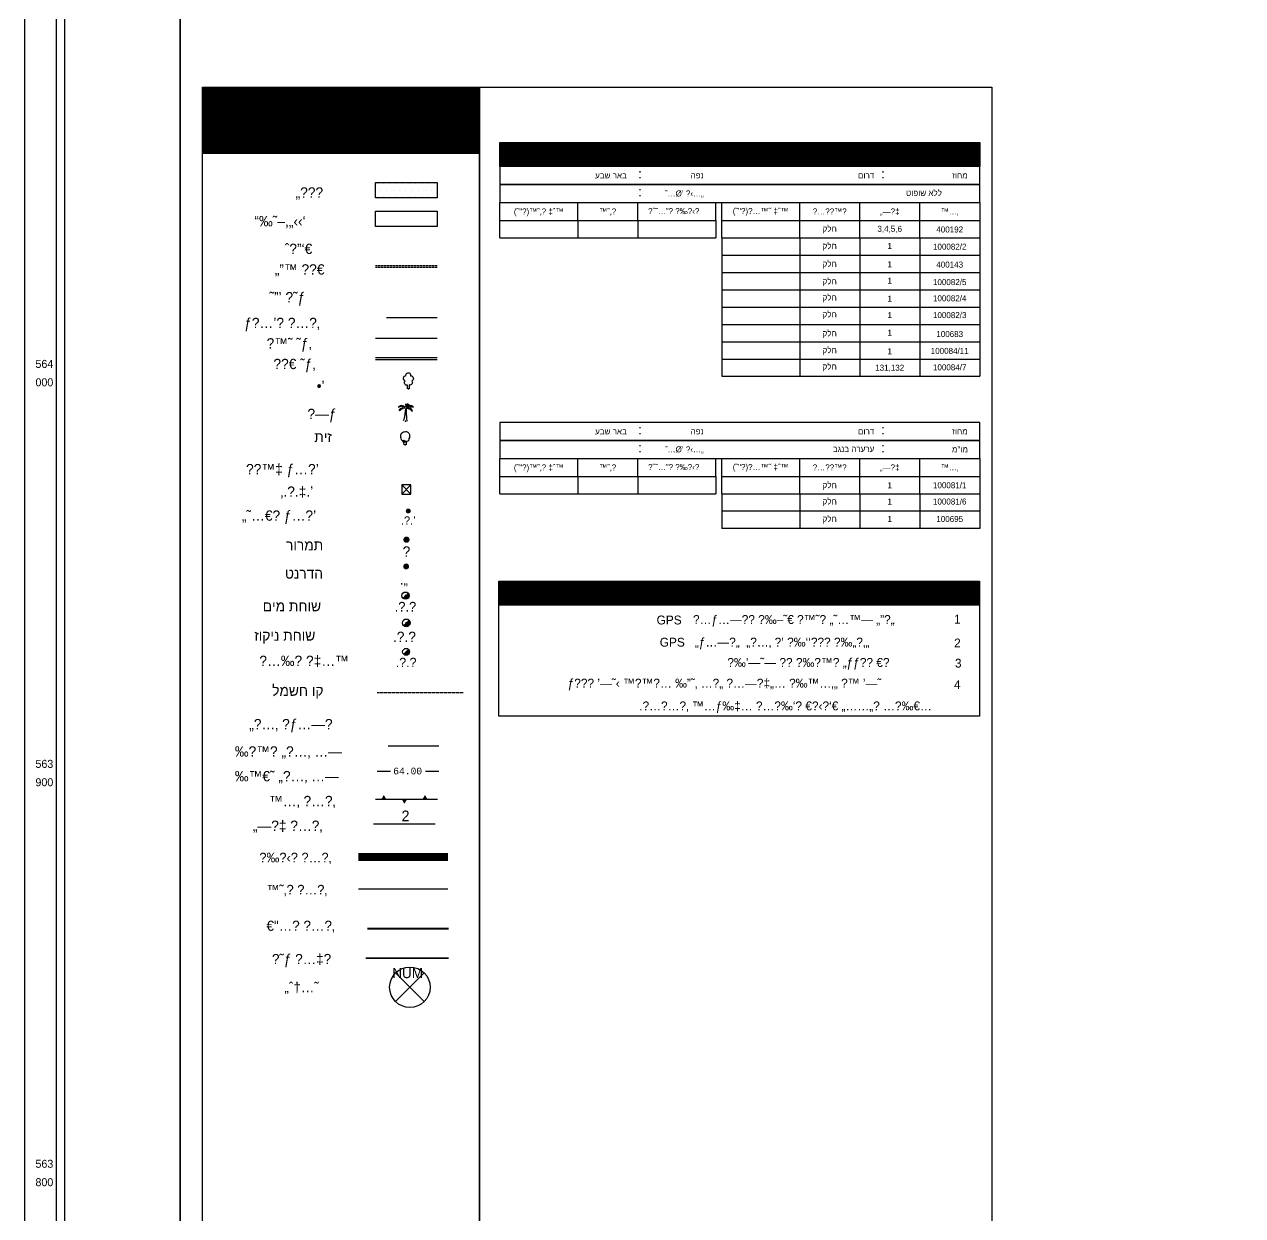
# Model space of a CAD drawing. Header units: metres. Extents: x 196582 to 208442, y 561446 to 572119.
# Drawn here: x 196581.8 to 196886.4, y 563789.6 to 564087.5 of the extents above; entities that cross this region are included whole.
import ezdxf
from ezdxf.enums import TextEntityAlignment as Align

# ---------------------------------------------------------------- set-up
doc = ezdxf.new("R2010")
doc.units = ezdxf.units.M
doc.header["$MEASUREMENT"] = 0
for name, pattern in [('DASHED', [19.049999999999997, 12.7, -6.35]), ('HIDDEN', [0.375, 0.25, -0.125]), ('Mitham', [7, 4, -3]), ('YDD', [1.375, 1, -0.125, 0, -0.125, 0, -0.125])]:
    doc.linetypes.add(name, pattern=pattern)
for name, color, linetype in [('C1601', 6, 'Continuous'), ('C1602', 130, 'Continuous'), ('C1603', 130, 'Continuous'), ('C1604', 3, 'Continuous'), ('C1801_194-02-11-D_2005', 150, 'Mitham'), ('C1802_194-02-11-D_2005', 160, 'Continuous'), ('FRAMEM_BORDER', 251, 'Continuous'), ('FRAMEM_NAME', 251, 'Continuous'), ('M1200', 7, 'Continuous'), ('M1202', 7, 'Continuous'), ('M1280', 7, 'Continuous'), ('M1300', 7, 'Continuous'), ('M1506', 21, 'DASHED'), ('M1507', 36, 'Continuous'), ('M2200', 254, 'Continuous'), ('M2207', 7, 'Continuous'), ('M2404', 254, 'HIDDEN'), ('M2420', 10, 'Mitham'), ('M2442', 7, 'Continuous'), ('M2602', 7, 'Continuous'), ('M2603', 7, 'FENCELINE3'), ('M2801', 90, 'Continuous'), ('M2803', 90, 'DASHED'), ('M4402', 30, 'Continuous'), ('M4611', 170, 'Continuous'), ('M4616', 170, 'Continuous'), ('M4804', 80, 'Continuous'), ('M4902', 242, 'Continuous'), ('M6051', 12, 'YDD'), ('M6351', 12, 'Continuous'), ('rozeta', 240, 'Continuous')]:
    doc.layers.add(name, color=color, linetype=linetype)
doc.styles.add('FRAMEM_1', font='txt', dxfattribs={"width": 0.8})
doc.styles.add('HEBTEXT', font='HEBTXT.SHX')
doc.styles.add('hebtxt', font='hebtxt')
doc.styles.add('MONOTXT', font='monotxt')
doc.styles.get("Standard").update_dxf_attribs({"font": 'arial.ttf'})
doc.styles.add('TRHEBTXT', font='simpheb')
doc.linetypes.add('FENCELINE3', pattern='A,0.2,-0.1,["X",Standard,S=0.1,R=0,X=-0.1,Y=-0.05],0.1', length=0.4)
picture_1 = doc.add_image_def('image1.ecw', size_in_pixel=(118525, 46520))

# ---------------------------------------------------------------- blocks, each defined once
blk = doc.blocks.new('FRAMEM_BORDER')
at = {"layer": 'FRAMEM_BORDER'}
blk.add_lwpolyline([(0, 0), (0, 1), (1, 1), (1, 0)], close=True, dxfattribs=at)
at = {"layer": 'FRAMEM_NAME', "style": 'FRAMEM_1', "width": 0.8}
blk.add_attdef('NUMBER', text='', height=0.2, dxfattribs=at).set_placement((0.5, 0.5), align=Align.MIDDLE)
blk = doc.blocks.new('ANOT0')
at = {"style": 'TRHEBTXT', "flags": 8}
blk.add_attdef('TEXT', text='', height=1.6, dxfattribs=at).set_placement((0, -1.155555555555556), align=Align.TOP_CENTER)
blk = doc.blocks.new('AREA_TBL_ROW')
at = {"color": 14}
for points in [[(-40, -1.444885549251921), (-40, 0)], [(-40, 0), (-33.5, 0), (-28.5, 0), (-22, 0)], [(-33.5, 0), (-33.5, -1.444885549251921)], [(-28.5, 0), (-28.5, -1.444885549251921)], [(-22, 0), (-22, -1.444885549251921)], [(-21.5, -1.444885549251921), (-21.5, 0)], [(-21.5, 0), (-15, 0), (-10, 0), (-5, 0), (0, 0)], [(-15, -1.444885549251921), (-15, 0)], [(-10, -1.444885549251921), (-10, 0)], [(-5, -1.444885549251921), (-5, 0.0551144507480785)], [(0, 0), (0, -1.444885549251921)], [(-40, -1.444885549251921), (-33.5, -1.444885549251921), (-28.5, -1.444885549251921), (-22, -1.444885549251921)], [(-21.5, -1.444885549251921), (-15, -1.444885549251921), (-10, -1.444885549251921), (-5, -1.444885549251921), (0, -1.444885549251921)]]:
    blk.add_lwpolyline(points, dxfattribs=at)
at = {"color": 14, "style": 'HEBTEXT'}
for tag, p in [('AREA', (-36.75, -0.9448855492519214)), ('MIGRASH', (-31, -0.9448855492519214)), ('FILE', (-25.25, -0.9448855492519214)), ('LEGAL_AREA', (-18.25, -1)), ('FULL', (-12.5, -1)), ('PARCEL', (-7.5, -1)), ('GUSH', (-2.5, -1))]:
    blk.add_attdef(tag, text='', height=0.5, dxfattribs=at).set_placement(p, align=Align.CENTER)
blk = doc.blocks.new('TRP0269')
for p, q in [((-0.4654440219626292, -0.5361547000812842, 3001), (0.536154700081284, 0.4654440219626292, 3001)), ((-0.3583646818499446, -0.6129231230771017, 3001), (0.6129231230771018, 0.3583646818499447, 3001)), ((-0.242895437342174, -0.6671595060541025, 3001), (0.6671595060541025, 0.2428954373421739, 3001)), ((-0.1319463905645038, -0.6976318155137418, 3001), (0.6976318155137418, 0.1319463905645039, 3001)), ((0.0716109890544246, -0.7063794067260505, 3001), (0.7063794067260505, -0.0716109890544243, 3001))]:
    blk.add_line(p, q)
at = {"linetype": 'Continuous'}
blk.add_circle((0, 0, 3000), 0.75, dxfattribs=at)
blk.add_point((0, 0))
at = {"style": 'TRHEBTXT', "flags": 8}
blk.add_attdef('NAME', text='', height=1.8, dxfattribs=at).set_placement((0, 2.1), align=Align.BOTTOM_CENTER)
blk.add_attdef('HIGHTM', text='', height=1.6, dxfattribs=at).set_placement((-1.5, 0), align=Align.RIGHT)
blk.add_attdef('HIGHTC', (1.5, 0), '', height=1.6, dxfattribs=at)
blk.add_attdef('MARK', text='', height=2, dxfattribs=at).set_placement((0, -1.3), align=Align.TOP_CENTER)
blk = doc.blocks.new('TRP0188')
at = {"linetype": 'Continuous', "const_width": 0.5}
blk.add_lwpolyline([(-0.35, 0, 1), (0.35, 0, 1)], format="xyb", close=True, dxfattribs=at)
blk.add_point((0, 0))
at = {"style": 'TRHEBTXT', "flags": 8}
blk.add_attdef('NAME', text='', height=1.8, dxfattribs=at).set_placement((0, 2.1), align=Align.BOTTOM_CENTER)
blk.add_attdef('HIGHTM', text='', height=1.6, dxfattribs=at).set_placement((-1, 0), align=Align.RIGHT)
blk.add_attdef('HIGHTC', (1, 0), '', height=1.6, dxfattribs=at)
blk.add_attdef('MARK', text='', height=2, dxfattribs=at).set_placement((0, -1.3), align=Align.TOP_CENTER)
blk = doc.blocks.new('*X79')
at = {"color": 0}
for p, q in [((142637.5, 177337.5), (142637.5, 177337.5)), ((142638.75, 177337.5), (142638.75, 177337.5)), ((142640, 177337.5), (142640, 177337.5)), ((142641.25, 177337.5), (142641.25, 177337.5)), ((142642.5, 177337.5), (142642.5, 177337.5)), ((142643.75, 177337.5), (142643.75, 177337.5)), ((142645, 177337.5), (142645, 177337.5)), ((142646.25, 177337.5), (142646.25, 177337.5)), ((142647.5, 177337.5), (142647.5, 177337.5)), ((142648.75, 177337.5), (142648.75, 177337.5)), ((142637.5, 177335), (142637.5, 177335)), ((142638.125, 177336.25), (142638.125, 177336.25)), ((142638.75, 177335), (142638.75, 177335)), ((142639.375, 177336.25), (142639.375, 177336.25)), ((142640, 177335), (142640, 177335)), ((142640.625, 177336.25), (142640.625, 177336.25)), ((142641.25, 177335), (142641.25, 177335)), ((142641.875, 177336.25), (142641.875, 177336.25)), ((142642.5, 177335), (142642.5, 177335)), ((142643.125, 177336.25), (142643.125, 177336.25)), ((142643.75, 177335), (142643.75, 177335)), ((142644.375, 177336.25), (142644.375, 177336.25)), ((142645, 177335), (142645, 177335)), ((142645.625, 177336.25), (142645.625, 177336.25)), ((142646.25, 177335), (142646.25, 177335)), ((142646.875, 177336.25), (142646.875, 177336.25)), ((142647.5, 177335), (142647.5, 177335)), ((142648.125, 177336.25), (142648.125, 177336.25)), ((142648.75, 177335), (142648.75, 177335))]:
    blk.add_line(p, q, dxfattribs=at)
blk = doc.blocks.new('TRP0259')
at = {"linetype": 'Continuous', "const_width": 0.5}
blk.add_lwpolyline([(-0.35, 0, 1), (0.35, 0, 1)], format="xyb", close=True, dxfattribs=at)
blk.add_point((0, 0))
at = {"style": 'TRHEBTXT', "flags": 8}
blk.add_attdef('NAME', text='', height=1.8, dxfattribs=at).set_placement((0, 2.1), align=Align.BOTTOM_CENTER)
blk.add_attdef('HIGHTM', text='', height=1.6, dxfattribs=at).set_placement((-1, 0), align=Align.RIGHT)
blk.add_attdef('HIGHTC', (1, 0), '', height=1.6, dxfattribs=at)
blk.add_attdef('MARK', text='', height=2, dxfattribs=at).set_placement((0, -1.3), align=Align.TOP_CENTER)
blk = doc.blocks.new('TRP0267')
for p, q in [((-0.4654440219626292, -0.5361547000812842, 3001), (0.536154700081284, 0.4654440219626292, 3001)), ((-0.3583646818499446, -0.6129231230771017, 3001), (0.6129231230771018, 0.3583646818499447, 3001)), ((-0.242895437342174, -0.6671595060541025, 3001), (0.6671595060541025, 0.2428954373421739, 3001)), ((-0.1319463905645038, -0.6976318155137418, 3001), (0.6976318155137418, 0.1319463905645039, 3001)), ((0.0716109890544246, -0.7063794067260505, 3001), (0.7063794067260505, -0.0716109890544243, 3001))]:
    blk.add_line(p, q)
at = {"linetype": 'Continuous'}
blk.add_circle((0, 0, 3000), 0.75, dxfattribs=at)
blk.add_point((0, 0))
at = {"style": 'TRHEBTXT', "flags": 8}
blk.add_attdef('NAME', text='', height=1.8, dxfattribs=at).set_placement((0, 2.1), align=Align.BOTTOM_CENTER)
blk.add_attdef('HIGHTM', text='', height=1.6, dxfattribs=at).set_placement((-1.5, 0), align=Align.RIGHT)
blk.add_attdef('HIGHTC', (1.5, 0), '', height=1.6, dxfattribs=at)
blk.add_attdef('MARK', text='', height=2, dxfattribs=at).set_placement((0, -1.3), align=Align.TOP_CENTER)
blk = doc.blocks.new('TRP0266')
for p, q in [((-0.4654440219626292, -0.5361547000812841, 3001), (0.536154700081284, 0.4654440219626291, 3001)), ((-0.3583646818499446, -0.6129231230771016, 3001), (0.6129231230771017, 0.3583646818499447, 3001)), ((-0.242895437342174, -0.6671595060541025, 3001), (0.6671595060541025, 0.2428954373421739, 3001)), ((-0.1319463905645038, -0.6976318155137418, 3001), (0.6976318155137418, 0.1319463905645039, 3001)), ((0.07161098905442459, -0.7063794067260505, 3001), (0.7063794067260505, -0.07161098905442434, 3001))]:
    blk.add_line(p, q)
at = {"linetype": 'Continuous'}
blk.add_circle((0, 0, 3000), 0.75, dxfattribs=at)
blk.add_point((0, 0))
at = {"style": 'TRHEBTXT', "flags": 8}
blk.add_attdef('NAME', text='', height=1.8, dxfattribs=at).set_placement((0, 2.1), align=Align.BOTTOM_CENTER)
blk.add_attdef('HIGHTM', text='', height=1.6, dxfattribs=at).set_placement((-1.5, 0), align=Align.RIGHT)
blk.add_attdef('HIGHTC', (1.5, 0), '', height=1.6, dxfattribs=at)
blk.add_attdef('MARK', text='', height=2, dxfattribs=at).set_placement((0, -1.3), align=Align.TOP_CENTER)
blk = doc.blocks.new('TRP0670')
at = {"flags": 128}
blk.add_lwpolyline([(-0.2420526246355869, -0.008575940346021577), (-0.2400209211844768, 0.9072266378273666, -0.744780229409442), (-0.8382503649832953, 1.898242709143448, -0.7759366677824537), (-0.5909032271288757, 3.230278154924431, -1.357515546727735), (0.4809344905629198, 3.17534887927541, -0.8172997948839085), (0.8107306743688126, 1.898242709143448, -0.7723233387562974), (0.1665382214105245, 0.9523696934769758), (0.1923627695714417, -0.02428272182846042)], format="xyb", dxfattribs=at)
blk.add_point((0, 0))
at = {"style": 'TRHEBTXT', "flags": 8}
blk.add_attdef('NAME', text='', height=1.8, dxfattribs=at).set_placement((0, 4.1), align=Align.BOTTOM_CENTER)
blk.add_attdef('HIGHTM', text='', height=1.6, dxfattribs=at).set_placement((-1.5, 0), align=Align.RIGHT)
blk.add_attdef('HIGHTC', (1.5, 0), '', height=1.6, dxfattribs=at)
blk.add_attdef('MARK', text='', height=2, dxfattribs=at).set_placement((0, -1.3), align=Align.TOP_CENTER)
blk = doc.blocks.new('TRP0671')
at = {"flags": 128}
for points in [[(-0.2100293245403861, 3.377558440447558), (-0.7944546877145058, 3.537693470625541), (-0.7424438487938119, 3.457727498135441), (-1.164360754556355, 3.602796552943317), (-1.151514618704596, 3.530218546623885), (-1.536293429421335, 3.474966952369783), (-1.436344418365024, 3.409342477407236), (-1.873384460374666, 3.349918746204423), (-1.50832415732242, 3.606881732061012), (-1.560460192429247, 3.644778649831721), (-1.236591581818999, 3.716197526028878), (-1.258085070559844, 3.809114298842374), (-0.7910288444648756, 3.713213218552326), (-0.7502134365141444, 3.772549991924137), (-0.176462258310778, 3.439822042005531)], [(-0.1431447893241398, 3.146437572858389), (-0.7404860626414518, 3.044557073237755), (-0.6595511851146227, 2.99406717601822), (-1.103244767495539, 2.94721729890945), (-1.06092707039673, 2.88686994834724), (-1.386296476058646, 2.67416775817648), (-1.267977135480947, 2.656936676651938), (-1.63894707201186, 2.418364917342302), (-1.416702424809785, 2.805542289815108), (-1.479970129007711, 2.817852453855437), (-1.21663626813347, 3.01946299557622), (-1.275387238914305, 3.094588358541316), (-0.8115653045127544, 3.205077039875107), (-0.799653556165083, 3.276104220951524), (-0.1390391845417014, 3.217053775132399)], [(-0.1449457089416342, 2.996132750280282), (-0.2856439229104524, 1.097976665777608), (-0.4185257630645083, 0.3402766819046832), (-0.5514070223346437, 0.03563423842736313)], [(0.03719450540359048, 3.497332218210929), (0.0787399031149505, 3.819094050946191), (0.151444494330832, 3.73605875282577), (0.3176260851763288, 4.057820585561032), (0.3280128702670879, 3.922888488708438), (0.7330806431739347, 3.922888488708438), (0.4111036656898364, 4.088959084949281), (0.3799444721853149, 4.265409040936561), (0.05796749470121654, 3.974785287440611), (-0.1186008812350394, 4.078579725202857), (-0.06666927931681244, 3.507711577957366)], [(0.0817343596410467, 3.152359256541416), (0.6836096654738526, 3.082057412753699), (0.6054441846746954, 3.027377967502716), (1.050988528909215, 3.003944159623131), (1.011905498067705, 2.941453305029313), (1.348018285360212, 2.746169752053945), (1.230769773719544, 2.722735524025396), (1.613781384784403, 2.504018163170443), (1.371467987688334, 2.87896245043548), (1.434000139974103, 2.89458526912118), (1.160420666735149, 3.082057412753699), (1.215136445206156, 3.160170665884266), (0.7461423986434852, 3.246095748506633), (0.7305090701300969, 3.316397592294351), (0.0739179858262844, 3.222661520478084)], [(0.1363625458994875, 3.386679886773535), (0.7115502306656083, 3.577350703378201), (0.6638199994927731, 3.494758275434066), (1.077517348610087, 3.661831341379468), (1.068508722367937, 3.58867783933853), (1.45566211669103, 3.553753333496246), (1.359305370809636, 3.482959590493095), (1.79886714472525, 3.446619185128924), (1.420789065650581, 3.684013302764853), (1.470858371033273, 3.724601566975991), (1.143679895898231, 3.778876590920575), (1.160253482385855, 3.872795774047702), (0.6988917094969622, 3.752446905952894), (0.6550100322143351, 3.809553373180563), (0.0995651291252102, 3.447090598844923)], [(0.4412968492616756, 0.004389021204929122), (0.3318647114357418, 0.6058620786677693), (0.1677167951388299, 2.175941911813538), (0.1130010166678233, 2.980509931594597)]]:
    blk.add_lwpolyline(points, dxfattribs=at)
blk.add_point((0, 0))
at = {"style": 'TRHEBTXT', "flags": 8}
blk.add_attdef('NAME', text='', height=1.8, dxfattribs=at).set_placement((0, 4.1), align=Align.BOTTOM_CENTER)
blk.add_attdef('HIGHTM', text='', height=1.6, dxfattribs=at).set_placement((-1.5, 0), align=Align.RIGHT)
blk.add_attdef('HIGHTC', (1.5, 0), '', height=1.6, dxfattribs=at)
blk.add_attdef('MARK', text='', height=2, dxfattribs=at).set_placement((0, -1.3), align=Align.TOP_CENTER)
blk = doc.blocks.new('TRP0673')
blk.add_lwpolyline([(-1.045282919853205, 1.551005716759871, 0.5600928414743881), (-0.3028706117414557, 1.091724279200385, 0.1102438999644503), (0.1567179083799226, 0.8915247016436563, 0.624294022023079), (0.9816204729485326, 1.480347003933174, 0.7465103702828453), (-0.2085960157446653, 3.070167281034796, 0.503761813588432)], format="xyb", close=True)
at = {"flags": 128}
for points in [[(-0.2184839455557285, -0.02035237072668883), (-0.2910863323628483, 0.4322433075984013), (-0.644615977108829, 1.044618514163485)], [(-0.3072690661347393, 1.089288700665299), (-0.03183122345233608, 0.5500077854619974), (0.1408767104315146, 0.8959005797371077)], [(0.4159730172904348, 0.820866032331191), (0.2274238854581761, 0.3498081643910379), (0.2274238854581761, -0.03881456034175179)]]:
    blk.add_lwpolyline(points, dxfattribs=at)
blk.add_point((0, 0))
at = {"style": 'TRHEBTXT', "flags": 8}
blk.add_attdef('NAME', text='', height=1.8, dxfattribs=at).set_placement((0, 3.1), align=Align.BOTTOM_CENTER)
blk.add_attdef('HIGHTM', text='', height=1.6, dxfattribs=at).set_placement((-1.5, 0), align=Align.RIGHT)
blk.add_attdef('HIGHTC', (1.5, 0), '', height=1.6, dxfattribs=at)
blk.add_attdef('MARK', text='', height=2, dxfattribs=at).set_placement((0, -1.3), align=Align.TOP_CENTER)
blk = doc.blocks.new('TRP0216')
at = {"linetype": 'Continuous'}
blk.add_lwpolyline([(-0.35, 0, 0.5, 0.5, 1), (0.35, 0, 0.5, 0.5, 1)], format="xyseb", close=True, dxfattribs=at)
blk.add_point((0, 0))
at = {"style": 'TRHEBTXT', "flags": 8}
blk.add_attdef('NAME', text='', height=1.8, dxfattribs=at).set_placement((0, 2.1), align=Align.BOTTOM_CENTER)
blk.add_attdef('HIGHTM', text='', height=1.6, dxfattribs=at).set_placement((-1, 0), align=Align.RIGHT)
blk.add_attdef('HIGHTC', (1, 0), '', height=1.6, dxfattribs=at)
blk.add_attdef('MARK', text='', height=2, dxfattribs=at).set_placement((0, -1.3), align=Align.TOP_CENTER)

msp = doc.modelspace()

# ---------------------------------------------------------------- hatches: boundary and pattern name
at = {"layer": 'M1280'}
h = msp.add_hatch(dxfattribs=at)
h.set_pattern_fill('ANSI31', color=9, scale=0.0823203954052072)
h.set_pattern_definition([(45, (-1271405.511799091, -4861545.536046971), (-0.1848145586816116, 0.1848145586816116), [])])
h.paths.add_polyline_path([(196626.4475212817, 564071.6966511966), (196626.2958082993, 564055.2325721155), (196695.3908524335, 564055.2325721155), (196695.3908524335, 564071.6966511966)])
h = msp.add_hatch(dxfattribs=at)
h.set_pattern_fill('ANSI31', color=9, scale=0.03)
h.set_pattern_definition([(44.99999999999999, (196822.1288137345, 564059.4701320501), (-0.0673519209080188, 0.0673519209080188), [])])
h.paths.add_polyline_path([(196820.6288137345, 564057.9701320501), (196700.6288137345, 564057.9701320501), (196700.6288137345, 564051.9701320501), (196820.6288137345, 564051.9701320501)])
h = msp.add_hatch(dxfattribs=at)
h.set_pattern_fill('ANSI31', color=9, scale=0.0300562460134504)
h.set_pattern_definition([(44.99999999999999, (196820.6026325079, 563949.7914767273), (-0.0674781968096624, 0.0674781968096624), [])])
h.paths.add_polyline_path([(196820.6026325079, 563942.2774152245), (196820.6026325079, 563948.2886644272), (196700.3776484541, 563948.2886644272), (196700.3776484541, 563942.2774152245)])

# ---------------------------------------------------------------- linework, layer by layer
msp.add_lwpolyline([(196620.7261248024, 561796.7238694923), (204890.7996702334, 561796.7238694923), (204890.7996702334, 566043.5843067737), (196620.7261248024, 566043.5843067737)], close=True)
at = {"layer": 'C1601'}
msp.add_lwpolyline([(196685.0465655037, 563893.7058503082), (196669.6148387932, 563893.7058503082)], dxfattribs=at)
for points in [[(196671.0197652498, 563893.7058503082), (196672.3057424758, 563893.7058503082), (196671.6627538629, 563894.8195392535)], [(196677.4496513792, 563893.7058503082), (196676.1636741532, 563893.7058503082), (196676.8066627661, 563892.5921613612)], [(196681.3075830569, 563893.7058503082), (196682.5935602826, 563893.7058503082), (196681.9505716698, 563894.8195392535)]]:
    msp.add_solid(points, dxfattribs=at)
at = {"layer": 'C1602'}
msp.add_lwpolyline([(196684.4760841902, 563887.5033264273), (196669.0443574796, 563887.5033264273)], dxfattribs=at)
at = {"layer": 'C1604', "const_width": 0.5}
msp.add_lwpolyline([(196667.5463495452, 563861.3591216084), (196687.8835351732, 563861.3591216084)], dxfattribs=at)
at = {"layer": 'C1801_194-02-11-D_2005', "const_width": 2}
msp.add_lwpolyline([(196687.6982165832, 563879.3231694564), (196665.3224710423, 563879.3231694564)], dxfattribs=at)
at = {"layer": 'C1802_194-02-11-D_2005'}
msp.add_lwpolyline([(196687.6982165832, 563871.2976129473), (196665.3224710423, 563871.2976129473)], dxfattribs=at)
at = {"layer": 'M1200'}
msp.add_lwpolyline([(196591.7953169666, 563548.2881233394), (204032.3967646133, 563548.2881233394), (204032.3967646133, 565786.0799986026), (196591.7953169666, 565786.0799986026), (196591.7953169666, 563548.2881233394)], close=True, dxfattribs=at)
at = {"layer": 'M1280', "color": 14}
for p, q in [((196700.3776484541, 563942.2774152245), (196700.3776484541, 563948.2886644272)), ((196700.3776484541, 563948.2886644272), (196820.6026325079, 563948.2886644272)), ((196820.6026325079, 563948.2886644272), (196820.6026325079, 563942.2774152245)), ((196700.3776484541, 563914.517494751), (196700.3776484541, 563942.2774152245)), ((196820.6026325079, 563942.2774152245), (196700.3776484541, 563942.2774152245)), ((196820.6026325079, 563942.2774152245), (196820.6026325079, 563914.517494751)), ((196820.6026325079, 563914.5174947508), (196700.3776484541, 563914.5174947508))]:
    msp.add_line(p, q, dxfattribs=at)
at = {"layer": 'M1280'}
for points in [[(196626.3148032122, 564071.8026137083), (196695.5581462017, 564071.8026137083), (196695.5581462017, 563582.7149047975), (196626.3148032122, 563582.7149047975)], [(196695.5581462017, 564071.8026137083), (196823.6791088276, 564071.8026137083), (196823.6791088276, 563582.6283504614), (196695.5581462017, 563582.6283504614)]]:
    msp.add_lwpolyline(points, close=True, dxfattribs=at)
at = {"layer": 'M1280', "color": 14}
for points in [[(196820.6288137345, 564051.9701320501), (196700.6288137345, 564051.9701320501), (196700.6288137345, 564057.9701320501), (196820.6288137345, 564057.9701320501), (196820.6288137345, 564051.9701320501)], [(196700.6288137345, 564038.4701320501), (196700.6288137345, 564042.9701320501)], [(196720.1288137345, 564038.4701320501), (196720.1288137345, 564042.9701320501)], [(196735.1288137345, 564038.4701320501), (196735.1288137345, 564042.9701320501)], [(196754.6288137345, 564038.4701320501), (196754.6288137345, 564042.9701320501)], [(196754.6288137345, 564038.4701320501), (196754.6288137345, 564042.9701320501)], [(196756.1288137345, 564038.4701320501), (196756.1288137345, 564042.9701320501)], [(196775.6288137345, 564038.4701320501), (196775.6288137345, 564042.9701320501)], [(196790.6288137345, 564038.4701320501), (196790.6288137345, 564042.9701320501)], [(196805.6288137345, 564038.4701320501), (196805.6288137345, 564042.9701320501)], [(196820.6288137345, 564042.9701320501), (196820.6288137345, 564038.6354754022)], [(196820.6288137345, 564042.9701320501), (196820.6288137345, 564038.4701320501)], [(196820.6288137345, 564042.9701320501), (196820.6288137345, 564038.4701320501)], [(196700.6288137345, 564038.4701320501), (196720.1288137345, 564038.4701320501), (196735.1288137345, 564038.4701320501), (196754.6288137345, 564038.4701320501)], [(196756.1288137345, 564038.4701320501), (196775.6288137345, 564038.4701320501), (196790.6288137345, 564038.4701320501), (196805.6288137345, 564038.4701320501), (196820.6288137345, 564038.4701320501)], [(196756.1288137345, 564034.1354754023), (196756.1288137345, 563999.4954754027)], [(196775.6288137345, 564034.1354754023), (196775.6288137345, 563999.4954754027)], [(196790.6288137345, 564034.1354754023), (196790.6288137345, 563999.4954754027)], [(196805.6288137345, 564034.1354754023), (196805.6288137345, 563999.4954754027)], [(196820.6288137345, 564034.1354754023), (196820.6288137345, 563999.4954754027)], [(196756.1288137345, 564029.8054754024), (196820.6288137345, 564029.8054754024)], [(196756.1288137345, 564025.4754754024), (196820.6288137345, 564025.4754754024)], [(196756.1288137345, 564021.1454754025), (196820.6288137345, 564021.1454754025)], [(196756.1288137345, 564016.8154754025), (196820.6288137345, 564016.8154754025)], [(196756.1288137345, 564012.4854754026), (196820.6288137345, 564012.4854754026)], [(196756.1288137345, 564008.1554754026), (196820.6288137345, 564008.1554754026)], [(196756.1288137345, 564003.8254754026), (196820.6288137345, 564003.8254754026)], [(196756.1288137345, 563999.4954754027), (196820.6288137345, 563999.4954754027)], [(196700.6288137345, 563974.473299466), (196700.6288137345, 563978.973299466)], [(196720.1288137345, 563974.473299466), (196720.1288137345, 563978.973299466)], [(196735.1288137345, 563974.473299466), (196735.1288137345, 563978.973299466)], [(196754.6288137345, 563974.473299466), (196754.6288137345, 563978.973299466)], [(196754.6288137345, 563974.473299466), (196754.6288137345, 563978.973299466)], [(196756.1288137345, 563974.473299466), (196756.1288137345, 563978.973299466)], [(196775.6288137345, 563974.473299466), (196775.6288137345, 563978.973299466)], [(196790.6288137345, 563974.473299466), (196790.6288137345, 563978.973299466)], [(196805.6288137345, 563974.473299466), (196805.6288137345, 563978.973299466)], [(196820.6288137345, 563978.973299466), (196820.6288137345, 563974.6386428181)], [(196820.6288137345, 563978.973299466), (196820.6288137345, 563974.473299466)], [(196820.6288137345, 563978.973299466), (196820.6288137345, 563974.473299466)], [(196700.6288137345, 563974.473299466), (196720.1288137345, 563974.473299466), (196735.1288137345, 563974.473299466), (196754.6288137345, 563974.473299466)], [(196756.1288137345, 563974.473299466), (196775.6288137345, 563974.473299466), (196790.6288137345, 563974.473299466), (196805.6288137345, 563974.473299466), (196820.6288137345, 563974.473299466)], [(196756.1288137345, 563970.1386428182), (196756.1288137345, 563961.4786428183)], [(196775.6288137345, 563970.1386428182), (196775.6288137345, 563961.4786428183)], [(196790.6288137345, 563970.1386428182), (196790.6288137345, 563961.4786428183)], [(196805.6288137345, 563970.1386428182), (196805.6288137345, 563961.4786428183)], [(196820.6288137345, 563970.1386428182), (196820.6288137345, 563961.4786428183)], [(196820.6288137345, 563965.8086428182), (196756.1288137345, 563965.8086428182)], [(196820.6288137345, 563961.4786428183), (196756.1288137345, 563961.4786428183)]]:
    msp.add_lwpolyline(points, dxfattribs=at)
at = {"layer": 'M1280'}
msp.add_lwpolyline([(196695.3908524335, 564055.2230951139), (196626.4475225239, 564055.2230951139)], dxfattribs=at)
at = {"layer": 'M1280', "color": 14}
for points in [[(196820.6288137345, 564047.4701320501), (196820.6288137345, 564051.9701320501), (196700.6288137345, 564051.9701320501), (196700.6288137345, 564047.4701320501)], [(196820.6288137345, 564042.9701320501), (196820.6288137345, 564047.4701320501), (196700.6288137345, 564047.4701320501), (196700.6288137345, 564042.9701320501)], [(196820.6288137345, 563983.473299466), (196820.6288137345, 563987.973299466), (196700.6288137345, 563987.973299466), (196700.6288137345, 563983.473299466)], [(196820.6288137345, 563978.973299466), (196820.6288137345, 563983.473299466), (196700.6288137345, 563983.473299466), (196700.6288137345, 563978.973299466)]]:
    msp.add_lwpolyline(points, close=True, dxfattribs=at)
at = {"layer": 'M1300'}
msp.add_lwpolyline([(196581.7953169666, 563538.2881233394), (204042.3967646133, 563538.2881233394), (204042.3967646133, 565796.0799986026), (196581.7953169666, 565796.0799986026), (196581.7953169666, 563538.2881233394)], close=True, dxfattribs=at)
at = {"layer": 'M1506', "elevation": 708.5734514591223}
msp.add_lwpolyline([(196685.4051045131, 563906.9897683881), (196669.9733778024, 563906.9897683881)], dxfattribs=at)
at = {"layer": 'M1507', "elevation": 708.3162560139467}
for points in [[(196669.9733778024, 563900.7872339898), (196673.3199928404, 563900.7872339898)], [(196682.0584894754, 563900.7872339903), (196685.4051045131, 563900.7872339903)]]:
    msp.add_lwpolyline(points, dxfattribs=at)
at = {"layer": 'M2200'}
msp.add_lwpolyline([(196669.5787689473, 564044.1264090026), (196669.5787689473, 564047.9843406801), (196685.0104956581, 564047.9843406801), (196685.0104956581, 564044.1264090026)], close=True, dxfattribs=at)
at = {"layer": 'M2207'}
msp.add_lwpolyline([(196669.5787689473, 564036.9502606539), (196669.5787689473, 564040.8081923327), (196685.0104956581, 564040.8081923327), (196685.0104956581, 564036.9502606539)], close=True, dxfattribs=at)
at = {"layer": 'M2404'}
for points in [[(196685.0104956581, 564027.1315085453), (196669.5787689473, 564027.1315085453)], [(196685.0104956581, 564026.7457153772), (196669.5787689473, 564026.7457153772)]]:
    msp.add_lwpolyline(points, dxfattribs=at)
at = {"layer": 'M2420', "color": 1, "lineweight": 0, "const_width": 0.3600736232460152}
msp.add_lwpolyline([(196667.1485155147, 563854.0098349995), (196687.8835351732, 563854.0098349995)], dxfattribs=at)
at = {"layer": 'M2602'}
for points in [[(196669.5787689473, 564004.2245320962), (196685.0104956581, 564004.2245320962)], [(196669.5787689473, 564003.7101412057), (196685.0104956581, 564003.7101412057)]]:
    msp.add_lwpolyline(points, dxfattribs=at)
at = {"layer": 'M2603'}
msp.add_lwpolyline([(196685.0104956581, 564008.9826478316), (196669.5787689473, 564008.9826478316)], dxfattribs=at)
at = {"layer": 'M2803', "color": 3}
msp.add_lwpolyline([(196685.0104956581, 564014.1265567348), (196669.5787689473, 564014.1265567348)], dxfattribs=at)
at = {"layer": 'M6051', "ltscale": 0.5}
msp.add_line((196691.5322967278, 563920.3225928297), (196669.9733778027, 563920.3225928297), dxfattribs=at)
at = {"layer": 'M6351'}
for points in [[(196676.1372527993, 563972.3527933303), (196676.1372527993, 563970.0380343241), (196678.4520118061, 563970.0380343241), (196678.4520118061, 563972.3527933303), (196676.1372527993, 563972.3527933303), (196678.4520118061, 563970.0380343241)], [(196678.4520118061, 563972.3527933303), (196676.1372527993, 563970.0380343241)]]:
    msp.add_lwpolyline(points, dxfattribs=at)
at = {"layer": 'rozeta'}
for p, q in [((196674.5929907684, 563843.1435673597), (196681.7546747379, 563850.3052513289)), ((196674.5929907684, 563850.3052513289), (196681.7546747379, 563843.1435673597))]:
    msp.add_line(p, q, dxfattribs=at)
msp.add_circle((196678.1738327531, 563846.7244093443), 5.064075797405581, dxfattribs=at)

# ---------------------------------------------------------------- block references
at = {"layer": 'FRAMEM_BORDER', "xscale": 8270.07354543102, "yscale": 4246.860437281429}
msp.add_blockref('FRAMEM_BORDER', (196620.7261248024, 561796.7238694923), dxfattribs=at)
at = {"layer": 'M1280', "xscale": 3, "yscale": 3, "zscale": 3}
for p in [(196820.6288137345, 564038.4701320501), (196820.6288137345, 563974.473299466)]:
    msp.add_blockref('AREA_TBL_ROW', p, dxfattribs=at)
at = {"layer": 'M1280'}
ref = msp.add_blockref('ANOT0', (196650.045874163, 563880.051264502), dxfattribs=dict(at, xscale=1.5, yscale=1.5, zscale=1.5))
ref.add_attrib('TEXT', '\x9a‰\x90‹\x9a \x8c…\x81‚', dxfattribs={"layer": '0', "height": 2.4, "style": 'TRHEBTXT'}).set_placement((196649.5537906729, 563880.3667324096), align=Align.TOP_CENTER)
ref = msp.add_blockref('ANOT0', (196650.4341610681, 563872.0257079928), dxfattribs=dict(at, xscale=1.5, yscale=1.5, zscale=1.5))
ref.add_attrib('TEXT', '™˜‚\x8e \x8c…\x81‚', dxfattribs={"layer": '0', "height": 2.4, "style": 'TRHEBTXT'}).set_placement((196649.942077578, 563872.3411759004), align=Align.TOP_CENTER)
at = {"layer": 'M1280', "xscale": 1.575322101705533, "yscale": 1.575322101705533, "zscale": 1.575322101705533}
msp.add_blockref('ANOT0', (196650.8772674059, 563865.1966900955), dxfattribs=at).add_auto_attribs({'TEXT': '€"…\x8e \x8c…\x81‚'})
at = {"layer": 'M1280', "lineweight": 0, "xscale": 1.575322101731198, "yscale": 1.575322101731198, "zscale": 1.575322101731198, "rotation": 0.05997558621329251}
for p, values in [((196651.0947732154, 563856.875413703), {'TEXT': '\x8a˜ƒ \x8d…‡\x9a'}), ((196651.0947732154, 563849.8261909728), {'TEXT': '„ˆ†…˜'})]:
    msp.add_blockref('ANOT0', p, dxfattribs=at).add_auto_attribs(values)
at = {"layer": 'M2200', "xscale": 1.285977225847717, "yscale": 1.285977225847717, "zscale": 1.285977225847717}
msp.add_blockref('*X79', (13241.37715715761, 335995.6141616585), dxfattribs=at)
at = {"layer": 'M2442', "xscale": 1.285977225847717, "yscale": 1.285977225847717, "zscale": 1.285977225847717}
msp.add_blockref('TRP0188', (196677.3196904043, 563958.6446395146), dxfattribs=at).add_auto_attribs({'MARK': '\x9a'})
at = {"layer": 'M2801', "xscale": 1.028781780731922, "yscale": 1.028781780731922, "zscale": 1.028781780731922}
for name, p in [('TRP0670', (196677.8221251869, 563996.3662995782, 712.1484681470653)), ('TRP0673', (196676.9811375363, 563982.4036256813, 745.3524001192508))]:
    msp.add_blockref(name, p, dxfattribs=at)
at = {"layer": 'M2801', "xscale": 1.028781780719731, "yscale": 1.028781780719731, "zscale": 1.028781780719731, "rotation": 357.853224021457}
msp.add_blockref('TRP0671', (196677.0758311548, 563988.305952864, 711.5054795341252), dxfattribs=at)
at = {"layer": 'M4402', "xscale": 1.028781780731922, "yscale": 1.028781780731922, "zscale": 1.028781780731922}
msp.add_blockref('TRP0216', (196677.7674762919, 563965.8185315637, 703.3343802408932), dxfattribs=at).add_auto_attribs({'MARK': '.\x9a.’'})
at = {"layer": 'M4611'}
ref = msp.add_blockref('TRP0259', (196677.2427346208, 563951.9658355846, 496.0914344271972), dxfattribs=dict(at, xscale=1.224250319045386, yscale=1.224250319045386, zscale=1.224250319045386))
ref.add_attrib('MARK', '.„', dxfattribs={"layer": '0', "height": 2.448500638072903, "style": 'TRHEBTXT', "flags": 8}).set_placement((196676.6943199645, 563949.8610384911, 496.0914344271972), align=Align.TOP_CENTER)
at = {"layer": 'M4616', "xscale": 1.20367468344461, "yscale": 1.20367468344461, "zscale": 1.20367468344461}
msp.add_blockref('TRP0269', (196677.0695292084, 563944.6618614749, -202.451137474627), dxfattribs=at).add_auto_attribs({'MARK': '.\x8e.\x9a'})
at = {"layer": 'M4804', "xscale": 1.157379503332253, "yscale": 1.157379503332253, "zscale": 1.157379503332253}
msp.add_blockref('TRP0266', (196677.2350224175, 563930.6139676776, 637.183711741696), dxfattribs=at).add_auto_attribs({'MARK': '.\x81.\x9a'})
at = {"layer": 'M4902'}
ref = msp.add_blockref('TRP0267', (196677.2603153086, 563937.8473586631, 704.5097634253456), dxfattribs=dict(at, xscale=1.285977225847717, yscale=1.285977225847717, zscale=1.285977225847717))
ref.add_attrib('MARK', '.\x90.\x9a', dxfattribs={"layer": '0', "height": 2.571954451757251, "style": 'TRHEBTXT', "flags": 8}).set_placement((196676.8153990582, 563935.6386246588, 704.5097634253456), align=Align.TOP_CENTER)

# ---------------------------------------------------------------- texts
at = {"layer": 'C1603', "linetype": 'Continuous', "lineweight": 0, "style": 'TRHEBTXT'}
msp.add_text('2', height=2.671023646321359, dxfattribs=at).set_placement((196676.092525293, 563888.2544242096))
at = {"layer": 'M1202', "style": 'TRHEBTXT'}
for s, p in [('564', (196586.7953169666, 564001)), ('563', (196586.7953169666, 563901)), ('563', (196586.7953169666, 563801))]:
    msp.add_text(s, height=2, dxfattribs=at).set_placement(p, align=Align.BOTTOM_CENTER)
for s, p in [('000', (196586.7953169666, 563999)), ('900', (196586.7953169666, 563899)), ('800', (196586.7953169666, 563799))]:
    msp.add_text(s, height=2, dxfattribs=at).set_placement(p, align=Align.TOP_CENTER)
at = {"layer": 'M1280', "color": 7, "style": 'HEBTEXT'}
for s, height, p in [('€˜—\x8e', 6.585631632416584, (196658.3466745024, 564063.9618780776)), ('\x9a…\x8c…\x81‚… \x9a™˜ ‰\x90…\x9a\x90', 2.404499681076041, (196760.4901404811, 563945.2830398261))]:
    msp.add_text(s, height=height, dxfattribs=at).set_placement(p, align=Align.MIDDLE_CENTER)
at = {"layer": 'M1280'}
for s, height, style, p in [('הינב רתיהל הפמ', 2.660168072414581, 'TRHEBTXT', (196741.1632265983, 564053.8689081117)), ('„\x90\x81\x8e', 2.571954451757251, 'hebtxt', (196649.6067472843, 564044.1745650026)), ('“‰˜–,„‹‹‘', 2.571954451757251, 'hebtxt', (196639.3156223676, 564037.0027500973)), ('ˆ\x8c”‘€', 2.571954451757251, 'hebtxt', (196646.8908876406, 564030.0861793801)), ('„”™ \x8f\x81€', 2.571954451757251, 'hebtxt', (196644.3976903778, 564024.9422704754)), ('˜”’ \x8a˜ƒ', 2.571954451757251, 'hebtxt', (196643.0607156027, 564017.9844479634)), ('ƒ\x81…’\x8e \x8c…\x81‚', 2.571954451757251, 'hebtxt', (196636.7642016099, 564011.5574860449)), ('\x9a™˜ ˜ƒ‚', 2.571954451757251, 'hebtxt', (196642.3495666479, 564006.451690407)), ('\x8f\x81€ ˜ƒ‚', 2.571954451757251, 'hebtxt', (196644.0562374052, 564001.2972846453)), ('•’', 2.571954451757251, 'hebtxt', (196654.8739056446, 563995.812067966)), ('\x8c—ƒ', 2.571954451757251, 'hebtxt', (196652.5655534233, 563988.8083565971)), ('תיז', 2.571954451757251, 'hebtxt', (196654.2713574628, 563983.0351238502)), ('\x8c\x8e™‡ ƒ…\x8e’', 2.571954451757251, 'hebtxt', (196637.218657421, 563974.9992781577)), ('‚.\x8e.‡.’', 2.571954451757251, 'hebtxt', (196645.7964333443, 563969.3834578034)), ('„˜…€\x9a ƒ…\x8e’', 2.571954451757251, 'hebtxt', (196636.1892198651, 563963.3909008105)), ('רורמת', 2.571954451757251, 'hebtxt', (196647.2015184977, 563955.9676433122)), ('טנרדה', 2.571954451757251, 'hebtxt', (196646.9456269174, 563948.9101400112)), ('םימ תחוש', 2.571954451757251, 'hebtxt', (196641.3913631934, 563940.7226311008)), ('GPS', 2.216806727012151, 'TRHEBTXT', (196739.8554816373, 563937.4561612954)), ('\x9a…ƒ…—\x90\x81 \x9a‰–˜€ \x9a™˜\x8c „˜…™— „”\x8e„', 2.216806727012151, 'TRHEBTXT', (196748.9483280405, 563937.5769415501)), ('1', 2.216806727012151, 'TRHEBTXT', (196814.2278451879, 563937.6854907662)), ('זוקינ תחוש', 2.571954451757251, 'hebtxt', (196639.2723508902, 563933.3770800792)), ('GPS', 2.216806727012151, 'TRHEBTXT', (196740.6443178224, 563931.9088784683)), ('„ƒ…—\x90„  „\x81…‚ \x8c’ \x8d‰‘‘\x81\x9a\x8e \x8d‰„\x81‚„', 2.216806727012151, 'TRHEBTXT', (196749.4260961382, 563931.9388822241)), ('2', 2.216806727012151, 'TRHEBTXT', (196814.2278451879, 563931.7067000658)), ('\x81…‰\x81 \x9a‡…™', 2.571954451757251, 'hebtxt', (196640.543593976, 563927.0703276042)), ('\x9a‰’—˜— \x9a\x9a \x9a‰\x9a™\x9a „ƒƒ\x8e\x90 €\x8c', 2.216806727012151, 'TRHEBTXT', (196757.5457933936, 563926.851235421)), ('3', 2.216806727012151, 'TRHEBTXT', (196814.4346155231, 563926.6613100708)), ('למשח וק', 2.571954451757251, 'hebtxt', (196643.7423295924, 563919.5981317618)), ('ƒ\x81\x8c\x81 ’—˜‹ ™\x8e™\x8e… ‰”˜‚ …\x90„ \x9a…—\x8c‡„… \x8d‰™…‚„ \x8c™ ’—˜', 2.216806727012151, 'TRHEBTXT', (196717.6263334621, 563921.6754048067)), ('4', 2.216806727012151, 'TRHEBTXT', (196814.1951155389, 563921.2774017275)), ('.\x9a…\x8c…\x81‚ ™…ƒ‰‡… \x8f…\x8e‰‘\x8c €\x9a‹\x8e‘€ „……„\x8e …\x90‰€…', 2.216806727012151, 'TRHEBTXT', (196735.5204492041, 563915.9794231997)), ('„\x81…‚ \x9aƒ…—\x90', 2.571954451757251, 'hebtxt', (196638.0211195965, 563911.2360797677)), ('‰\x90™\x8e „\x81…‚ …—', 2.571954451757251, 'hebtxt', (196634.4128456112, 563904.4105933722)), ('‰™€˜ „\x81…‚ …—', 2.571954451757251, 'hebtxt', (196634.4085332189, 563898.2303464945)), ('™…‚ \x8c…\x81‚', 2.571954451757251, 'hebtxt', (196642.9896991226, 563892.0173976953)), ('„—\x8c‡ \x8c…\x81‚', 2.571954451757251, 'hebtxt', (196638.9179588109, 563885.8357054339))]:
    msp.add_text(s, height=height, dxfattribs=dict(at, style=style)).set_placement(p)
at = {"layer": 'M1280', "color": 14, "style": 'HEBTEXT'}
for s, height, p in [('עבש ראב', 1.5, (196732.4041679837, 564048.9701320501)), (':', 2.4, (196736.1288137345, 564048.9701320501)), ('הפנ', 1.5, (196751.6288137345, 564048.9701320501)), ('םורד', 1.5, (196794.272100861, 564048.9701320501)), (':', 2.4, (196796.8788137345, 564048.9701320501)), ('זוחמ', 1.5, (196817.6288137345, 564048.9701320501)), (':', 2.4, (196736.1288137345, 564044.4701320501)), ('˜…%%129’ %%143‹…„', 1.5, (196751.6288137345, 564044.4701320501)), ('טופוש אלל', 1.5, (196811.1891136723, 564044.5903347775)), ('עבש ראב', 1.5, (196732.4041679837, 563984.973299466)), (':', 2.4, (196736.1288137345, 563984.973299466)), ('הפנ', 1.5, (196751.6288137345, 563984.973299466)), ('םורד', 1.5, (196794.272100861, 563984.973299466)), (':', 2.4, (196796.8788137345, 563984.973299466)), ('זוחמ', 1.5, (196817.6288137345, 563984.973299466)), (':', 2.4, (196736.1288137345, 563980.473299466)), ('˜…%%129’ %%143‹…„', 1.5, (196751.6288137345, 563980.473299466)), ('בגנב הרערע', 1.5, (196794.272100861, 563980.5935021933)), (':', 2.4, (196796.8788137345, 563980.473299466)), ('מ"ומ', 1.5, (196817.6775558563, 563980.473299466))]:
    msp.add_text(s, height=height, dxfattribs=at).set_placement(p, align=Align.RIGHT)
for s, p in [('(˜"\x8e)™˜‚\x8e ‡ˆ™', (196710.3788137345, 564039.9701320501)), ('™˜‚\x8e', (196727.6288137345, 564039.9701320501)), ('\x9aˆ˜…”\x8e \x9a‰\x90‹\x9a', (196744.1288137345, 564040.0572484401)), ('(˜"\x8e)\x8d…™˜ ‡ˆ™', (196765.8788137345, 564040.0821388373)), ('\x9a…\x8e\x8c™\x81', (196783.1288137345, 564039.9701320501)), ('„—\x8c‡', (196798.1288137345, 564039.9701320501)), ('™…‚', (196813.1288137345, 564039.9701320501)), ('קלח', (196783.1288137345, 564035.6267107736)), ('3,4,5,6', (196798.1288137345, 564035.6267107736)), ('400192', (196813.1288137345, 564035.4628134886)), ('קלח', (196783.1288137345, 564031.3270686436)), ('1', (196798.1288137345, 564031.3270686436)), ('100082/2', (196813.1288137345, 564031.1631713586)), ('קלח', (196783.1288137345, 564026.8554370091)), ('1', (196798.1288137345, 564026.7694541924)), ('400143', (196813.1288137345, 564026.6915397241)), ('קלח', (196783.1288137345, 564022.4697881914)), ('1', (196798.1288137345, 564022.641777696)), ('100082/5', (196813.1288137345, 564022.3058909064)), ('קלח', (196783.1288137345, 564018.4281183828)), ('100082/4', (196813.1288137345, 564018.2642210978)), ('1', (196798.1288137345, 564018.1701460615)), ('קלח', (196783.1288137345, 564014.2144590697)), ('1', (196798.1288137345, 564014.0424695652)), ('100082/3', (196813.1288137345, 564014.0505617847)), ('קלח', (196783.1288137345, 564009.4848551137)), ('1', (196798.1288137345, 564009.6568446183)), ('100683', (196813.1288137345, 564009.3209578287)), ('קלח', (196783.1288137345, 564005.2711958005)), ('1', (196798.1288137345, 564005.0132234793)), ('100084/11', (196813.1288137345, 564005.1072985155)), ('קלח', (196783.1288137345, 564001.1591051888)), ('131,132', (196798.1288137345, 564000.9011328676)), ('100084/7', (196813.1288137345, 564000.9952079038)), ('(˜"\x8e)™˜‚\x8e ‡ˆ™', (196710.3788137345, 563975.973299466)), ('™˜‚\x8e', (196727.6288137345, 563975.973299466)), ('\x9aˆ˜…”\x8e \x9a‰\x90‹\x9a', (196744.1288137345, 563976.060415856)), ('(˜"\x8e)\x8d…™˜ ‡ˆ™', (196765.8788137345, 563976.0853062532)), ('\x9a…\x8e\x8c™\x81', (196783.1288137345, 563975.973299466)), ('„—\x8c‡', (196798.1288137345, 563975.973299466)), ('™…‚', (196813.1288137345, 563975.973299466)), ('קלח', (196783.1288137345, 563971.5231754712)), ('1', (196798.1288137345, 563971.5178045288)), ('100081/1', (196813.1288137345, 563971.5178045288)), ('קלח', (196783.1288137345, 563967.4446968054)), ('1', (196798.1288137345, 563967.439325863)), ('100081/6', (196813.1288137345, 563967.439325863)), ('קלח', (196783.1288137345, 563963.0829904545)), ('1', (196798.1288137345, 563963.0776195121)), ('100695', (196813.1288137345, 563963.0776195121))]:
    msp.add_text(s, height=1.5, dxfattribs=at).set_placement(p, align=Align.CENTER)
at = {"layer": 'M1507', "style": 'MONOTXT'}
msp.add_text('64.00', height=1.673307518913724, dxfattribs=at).set_placement((196677.6215563771, 563900.8066950092, -214.1833624209564), align=Align.MIDDLE)
at = {"layer": 'rozeta', "style": 'HEBTEXT'}
msp.add_text('NUM', height=2.520515362722105, dxfattribs=at).set_placement((196673.7764039232, 563849.0250878772))

# ---------------------------------------------------------------- pictures from other files: only their frames are drawn
image = msp.add_image(picture_1, insert=(196589.8253, 561446.344), size_in_units=(11852.5, 4652))
image.dxf.flags = 7

doc.saveas('drawing.dxf')
